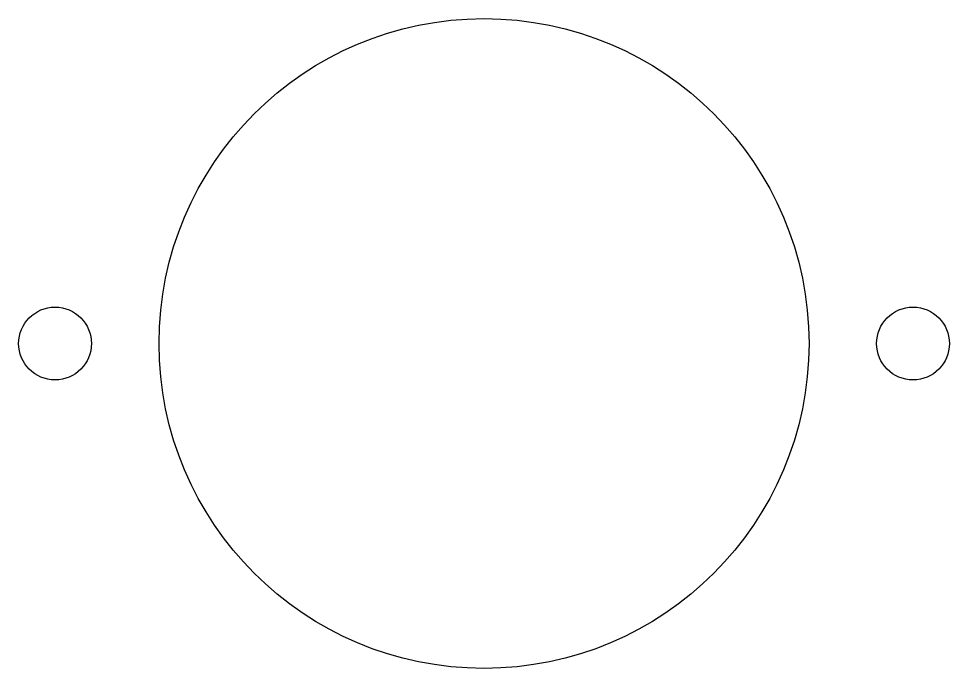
# Model space of a CAD drawing. Header units: inches. Extents: x 11.02 to 12.81, y 21.47 to 22.72.
import ezdxf

# ---------------------------------------------------------------- set-up
doc = ezdxf.new("R2010")
doc.units = ezdxf.units.IN
doc.header["$MEASUREMENT"] = 0

msp = doc.modelspace()

# ---------------------------------------------------------------- linework, layer by layer
for centre, radius in [((11.9175, 22.0902), 0.625), ((11.0925, 22.0902), 0.07), ((12.7425, 22.0902), 0.07)]:
    msp.add_circle(centre, radius)

doc.saveas('drawing.dxf')
